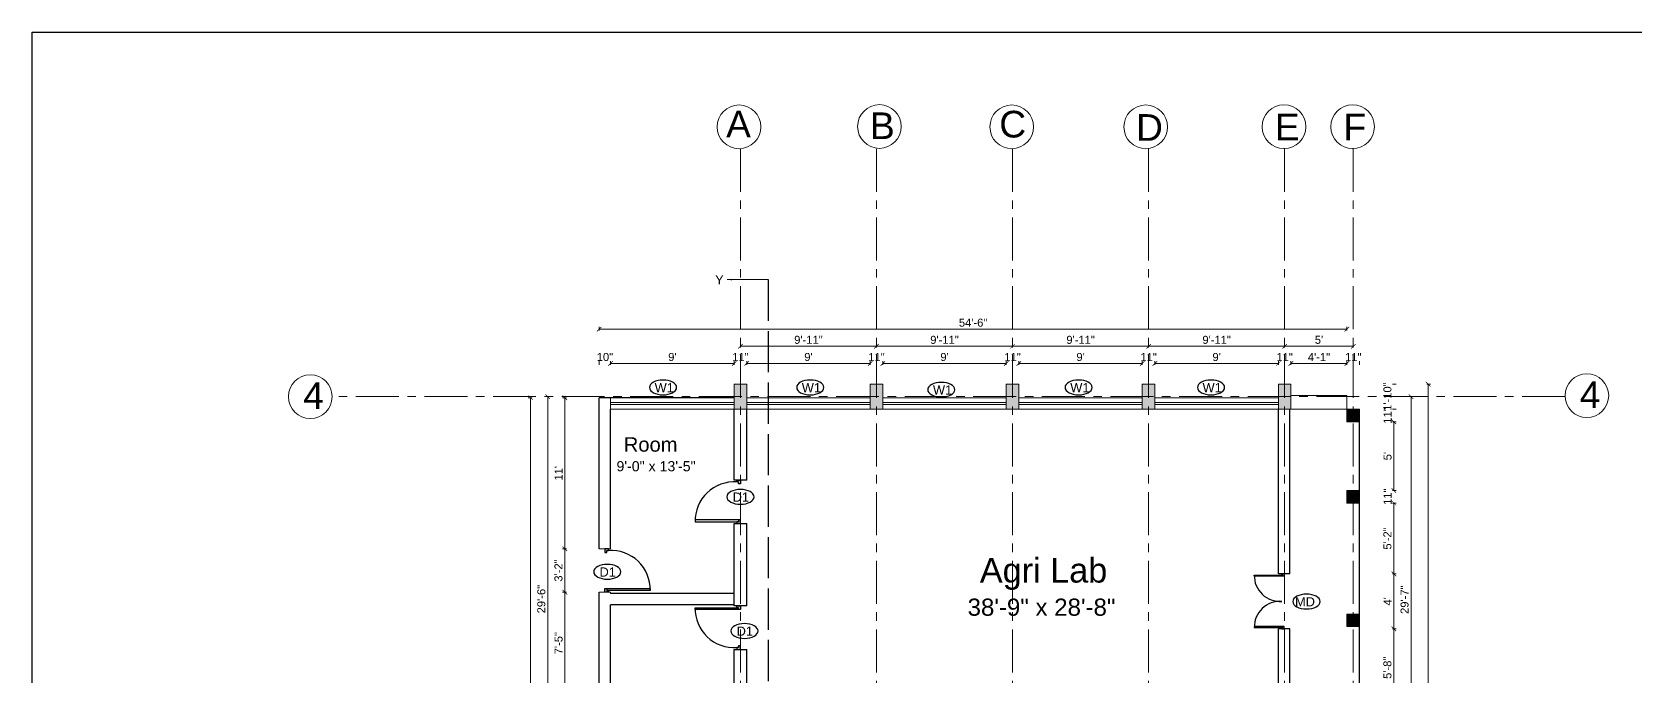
# Model space of a CAD drawing. Header units: inches. Extents: x -6800 to 96653, y -25814 to 17379.
# Drawn here: x 14817 to 16220, y -11804 to -11241 of the extents above; entities that cross this region are included whole.
import ezdxf

# ---------------------------------------------------------------- set-up
doc = ezdxf.new("R2010")
doc.units = ezdxf.units.IN
doc.header["$MEASUREMENT"] = 0
doc.header["$PDMODE"] = 34
doc.linetypes.add('ACAD_ISO02W100', pattern=[15, 12, -3])
doc.linetypes.add('CENTER', pattern=[2, 1.25, -0.25, 0.25, -0.25])
for name, color, linetype, lineweight in [('Cent line', 54, 'CENTER', 9), ('dimension', 50, 'Continuous', 20), ('dimension @ 1', 50, 'Continuous', 20), ('Door', 20, 'Continuous', 20), ('passage', 42, 'Continuous', 20), ('Sec line', 7, 'ACAD_ISO02W100', 13), ('Stairs', 60, 'Continuous', 13), ('text', 31, 'Continuous', 13), ('Wall', 90, 'Continuous', 30), ('Win ele', 211, 'Continuous', 15), ('Window', 140, 'Continuous', 13)]:
    doc.layers.add(name, color=color, linetype=linetype, lineweight=lineweight)
doc.styles.get("Standard").update_dxf_attribs({"font": 'arial.ttf'})
doc.dimstyles.get("Standard").update_dxf_attribs({"dimtxt": 7, "dimasz": 4, "dimexe": 2, "dimexo": 2, "dimgap": 2, "dimtad": 1, "dimdec": 0, "dimzin": 0, "dimdsep": 46, "dimlunit": 4, "dimtxsty": 'Standard', "dimblk": 'ARCHTICK', "dimcen": 0.25, "dimclrd": 256, "dimclre": 256, "dimclrt": 256, "dimadec": 0, "dimazin": 0, "dimtfac": 1, "dimtdec": 0, "dimtofl": 0, "dimtmove": 0, "dimatfit": 3, "dimfxl": 1, "dimfxlon": 1, "dimtolj": 1, "dimtzin": 0, "dimlwd": -1, "dimlwe": -1, "dimarcsym": 1})

# ---------------------------------------------------------------- blocks, each defined once
blk = doc.blocks.new('*D717')
at = {"layer": 'Defpoints', "color": 0, "transparency": 16777216}
for p in [(15323, -11530.4), (15313, -11560.4), (15323, -11560.4)]:
    blk.add_point(p, dxfattribs=at)
at = {"layer": 'dimension', "transparency": 16777216}
for p, q in [((15313, -11531.6), (15313, -11528.4)), ((15323, -11531.6), (15323, -11528.4))]:
    blk.add_line(p, q, dxfattribs=at)
at = {"layer": 'dimension', "transparency": 16777216, "insert": (15318, -11524.8), "char_height": 7, "attachment_point": 5}
blk.add_mtext('\\A1;10"', dxfattribs=at)
blk = doc.blocks.new('_ArchTick')
at = {"color": 0, "linetype": 'ByBlock', "const_width": 0.15}
blk.add_lwpolyline([(-0.5, -0.5), (0.5, 0.5)], dxfattribs=at)
blk = doc.blocks.new('*D716')
at = {"layer": 'Defpoints', "color": 0, "transparency": 16777216}
for p in [(15431, -11530.4), (15431, -11548.4), (15323, -11560.4)]:
    blk.add_point(p, dxfattribs=at)
at = {"layer": 'dimension', "transparency": 16777216}
for p, q in [((15323, -11531.6), (15323, -11528.4)), ((15431, -11531.6), (15431, -11528.4)), ((15323, -11530.4), (15431, -11530.4))]:
    blk.add_line(p, q, dxfattribs=at)
at = {"layer": 'dimension', "transparency": 16777216, "xscale": 4, "yscale": 4, "zscale": 4}
for p, rotation in [((15323, -11530.4), 179.9999999998958), ((15431, -11530.4), 359.9999999998958)]:
    blk.add_blockref('_ArchTick', p, dxfattribs=dict(at, rotation=rotation))
at = {"layer": 'dimension', "transparency": 16777216, "insert": (15377, -11524.8), "char_height": 7, "attachment_point": 5}
blk.add_mtext("\\A1;9'", dxfattribs=at)
blk = doc.blocks.new('*D715')
at = {"layer": 'Defpoints', "color": 0, "transparency": 16777216}
for p in [(15442, -11530.4), (15431, -11548.4), (15442, -11548.4)]:
    blk.add_point(p, dxfattribs=at)
at = {"layer": 'dimension', "transparency": 16777216}
for p, q in [((15431, -11531.6), (15431, -11528.4)), ((15442, -11531.6), (15442, -11528.4))]:
    blk.add_line(p, q, dxfattribs=at)
at = {"layer": 'dimension', "transparency": 16777216, "insert": (15436.5, -11524.8), "char_height": 7, "attachment_point": 5}
blk.add_mtext('\\A1;11"', dxfattribs=at)
blk = doc.blocks.new('*D714')
at = {"layer": 'Defpoints', "color": 0, "transparency": 16777216}
for p in [(15550, -11530.4), (15442, -11548.4), (15550, -11548.4)]:
    blk.add_point(p, dxfattribs=at)
at = {"layer": 'dimension', "transparency": 16777216}
for p, q in [((15442, -11531.6), (15442, -11528.4)), ((15550, -11531.6), (15550, -11528.4)), ((15442, -11530.4), (15550, -11530.4))]:
    blk.add_line(p, q, dxfattribs=at)
at = {"layer": 'dimension', "transparency": 16777216, "xscale": 4, "yscale": 4, "zscale": 4}
for p, rotation in [((15442, -11530.4), 179.9999999998958), ((15550, -11530.4), 359.9999999998958)]:
    blk.add_blockref('_ArchTick', p, dxfattribs=dict(at, rotation=rotation))
at = {"layer": 'dimension', "transparency": 16777216, "insert": (15496, -11524.8), "char_height": 7, "attachment_point": 5}
blk.add_mtext("\\A1;9'", dxfattribs=at)
blk = doc.blocks.new('*D713')
at = {"layer": 'Defpoints', "color": 0, "transparency": 16777216}
for p in [(15561, -11530.4), (15550, -11548.4), (15561, -11548.4)]:
    blk.add_point(p, dxfattribs=at)
at = {"layer": 'dimension', "transparency": 16777216}
for p, q in [((15550, -11531.6), (15550, -11528.4)), ((15561, -11531.6), (15561, -11528.4))]:
    blk.add_line(p, q, dxfattribs=at)
at = {"layer": 'dimension', "transparency": 16777216, "insert": (15555.5, -11524.8), "char_height": 7, "attachment_point": 5}
blk.add_mtext('\\A1;11"', dxfattribs=at)
blk = doc.blocks.new('*D712')
at = {"layer": 'Defpoints', "color": 0, "transparency": 16777216}
for p in [(15669, -11530.4), (15561, -11548.4), (15669, -11548.4)]:
    blk.add_point(p, dxfattribs=at)
at = {"layer": 'dimension', "transparency": 16777216}
for p, q in [((15561, -11531.6), (15561, -11528.4)), ((15669, -11531.6), (15669, -11528.4)), ((15561, -11530.4), (15669, -11530.4))]:
    blk.add_line(p, q, dxfattribs=at)
at = {"layer": 'dimension', "transparency": 16777216, "xscale": 4, "yscale": 4, "zscale": 4}
for p, rotation in [((15561, -11530.4), 179.9999999998958), ((15669, -11530.4), 359.9999999998958)]:
    blk.add_blockref('_ArchTick', p, dxfattribs=dict(at, rotation=rotation))
at = {"layer": 'dimension', "transparency": 16777216, "insert": (15615, -11524.8), "char_height": 7, "attachment_point": 5}
blk.add_mtext("\\A1;9'", dxfattribs=at)
blk = doc.blocks.new('*D711')
at = {"layer": 'Defpoints', "color": 0, "transparency": 16777216}
for p in [(15680, -11530.4), (15669, -11548.4), (15680, -11548.4)]:
    blk.add_point(p, dxfattribs=at)
at = {"layer": 'dimension', "transparency": 16777216}
for p, q in [((15669, -11531.6), (15669, -11528.4)), ((15680, -11531.6), (15680, -11528.4))]:
    blk.add_line(p, q, dxfattribs=at)
at = {"layer": 'dimension', "transparency": 16777216, "insert": (15674.5, -11524.8), "char_height": 7, "attachment_point": 5}
blk.add_mtext('\\A1;11"', dxfattribs=at)
blk = doc.blocks.new('*D710')
at = {"layer": 'Defpoints', "color": 0, "transparency": 16777216}
for p in [(15788, -11530.4), (15680, -11548.4), (15788, -11548.4)]:
    blk.add_point(p, dxfattribs=at)
at = {"layer": 'dimension', "transparency": 16777216}
for p, q in [((15680, -11531.6), (15680, -11528.4)), ((15788, -11531.6), (15788, -11528.4)), ((15680, -11530.4), (15788, -11530.4))]:
    blk.add_line(p, q, dxfattribs=at)
at = {"layer": 'dimension', "transparency": 16777216, "xscale": 4, "yscale": 4, "zscale": 4}
for p, rotation in [((15680, -11530.4), 179.9999999998958), ((15788, -11530.4), 359.9999999998958)]:
    blk.add_blockref('_ArchTick', p, dxfattribs=dict(at, rotation=rotation))
at = {"layer": 'dimension', "transparency": 16777216, "insert": (15734, -11524.8), "char_height": 7, "attachment_point": 5}
blk.add_mtext("\\A1;9'", dxfattribs=at)
blk = doc.blocks.new('*D709')
at = {"layer": 'Defpoints', "color": 0, "transparency": 16777216}
for p in [(15799, -11530.4), (15788, -11548.4), (15799, -11548.4)]:
    blk.add_point(p, dxfattribs=at)
at = {"layer": 'dimension', "transparency": 16777216}
for p, q in [((15788, -11531.6), (15788, -11528.4)), ((15799, -11531.6), (15799, -11528.4))]:
    blk.add_line(p, q, dxfattribs=at)
at = {"layer": 'dimension', "transparency": 16777216, "insert": (15793.5, -11524.8), "char_height": 7, "attachment_point": 5}
blk.add_mtext('\\A1;11"', dxfattribs=at)
blk = doc.blocks.new('*D708')
at = {"layer": 'Defpoints', "color": 0, "transparency": 16777216}
for p in [(15907, -11530.4), (15799, -11548.4), (15907, -11548.4)]:
    blk.add_point(p, dxfattribs=at)
at = {"layer": 'dimension', "transparency": 16777216}
for p, q in [((15799, -11531.6), (15799, -11528.4)), ((15907, -11531.6), (15907, -11528.4)), ((15799, -11530.4), (15907, -11530.4))]:
    blk.add_line(p, q, dxfattribs=at)
at = {"layer": 'dimension', "transparency": 16777216, "xscale": 4, "yscale": 4, "zscale": 4}
for p, rotation in [((15799, -11530.4), 179.9999999998958), ((15907, -11530.4), 359.9999999998958)]:
    blk.add_blockref('_ArchTick', p, dxfattribs=dict(at, rotation=rotation))
at = {"layer": 'dimension', "transparency": 16777216, "insert": (15853, -11524.8), "char_height": 7, "attachment_point": 5}
blk.add_mtext("\\A1;9'", dxfattribs=at)
blk = doc.blocks.new('*D707')
at = {"layer": 'Defpoints', "color": 0, "transparency": 16777216}
for p in [(15918, -11530.4), (15907, -11548.4), (15918, -11548.4)]:
    blk.add_point(p, dxfattribs=at)
at = {"layer": 'dimension', "transparency": 16777216}
for p, q in [((15907, -11531.6), (15907, -11528.4)), ((15918, -11531.6), (15918, -11528.4))]:
    blk.add_line(p, q, dxfattribs=at)
at = {"layer": 'dimension', "transparency": 16777216, "insert": (15912.5, -11524.8), "char_height": 7, "attachment_point": 5}
blk.add_mtext('\\A1;11"', dxfattribs=at)
blk = doc.blocks.new('*D706')
at = {"layer": 'Defpoints', "color": 0, "transparency": 16777216}
for p in [(15967, -11530.4), (15918, -11548.4), (15967, -11558.4)]:
    blk.add_point(p, dxfattribs=at)
at = {"layer": 'dimension', "transparency": 16777216}
for p, q in [((15918, -11531.6), (15918, -11528.4)), ((15967, -11531.6), (15967, -11528.4)), ((15918, -11530.4), (15967, -11530.4))]:
    blk.add_line(p, q, dxfattribs=at)
at = {"layer": 'dimension', "transparency": 16777216, "xscale": 4, "yscale": 4, "zscale": 4}
for p, rotation in [((15918, -11530.4), 179.9999999998958), ((15967, -11530.4), 359.9999999998958)]:
    blk.add_blockref('_ArchTick', p, dxfattribs=dict(at, rotation=rotation))
at = {"layer": 'dimension', "transparency": 16777216, "insert": (15942.5, -11524.8), "char_height": 7, "attachment_point": 5}
blk.add_mtext('\\A1;4\'-1"', dxfattribs=at)
blk = doc.blocks.new('*D705')
at = {"layer": 'Defpoints', "color": 0, "transparency": 16777216}
for p in [(15978, -11530.4), (15967, -11558.4), (15978, -11570.4)]:
    blk.add_point(p, dxfattribs=at)
at = {"layer": 'dimension', "transparency": 16777216}
for p, q in [((15967, -11531.6), (15967, -11528.4)), ((15978, -11531.6), (15978, -11528.4))]:
    blk.add_line(p, q, dxfattribs=at)
at = {"layer": 'dimension', "transparency": 16777216, "insert": (15972.5, -11524.8), "char_height": 7, "attachment_point": 5}
blk.add_mtext('\\A1;11"', dxfattribs=at)
blk = doc.blocks.new('*D704')
at = {"layer": 'Defpoints', "color": 0, "transparency": 16777216}
for p in [(15555.5, -11515.4), (15436.5, -11548.4), (15555.5, -11548.4)]:
    blk.add_point(p, dxfattribs=at)
at = {"layer": 'dimension', "transparency": 16777216}
for p, q in [((15436.5, -11516.6), (15436.5, -11513.4)), ((15436.5, -11515.4), (15555.5, -11515.4)), ((15555.5, -11516.6), (15555.5, -11513.4))]:
    blk.add_line(p, q, dxfattribs=at)
at = {"layer": 'dimension', "transparency": 16777216, "xscale": 4, "yscale": 4, "zscale": 4, "rotation": 180}
blk.add_blockref('_ArchTick', (15436.5, -11515.4), dxfattribs=at)
at = {"layer": 'dimension', "transparency": 16777216, "xscale": 4, "yscale": 4, "zscale": 4}
blk.add_blockref('_ArchTick', (15555.5, -11515.4), dxfattribs=at)
at = {"layer": 'dimension', "transparency": 16777216, "insert": (15496, -11509.8), "char_height": 7, "attachment_point": 5}
blk.add_mtext('\\A1;9\'-11"', dxfattribs=at)
blk = doc.blocks.new('*D703')
at = {"layer": 'Defpoints', "color": 0, "transparency": 16777216}
for p in [(15674.5, -11515.4), (15555.5, -11548.4), (15674.5, -11548.4)]:
    blk.add_point(p, dxfattribs=at)
at = {"layer": 'dimension', "transparency": 16777216}
for p, q in [((15555.5, -11516.6), (15555.5, -11513.4)), ((15555.5, -11515.4), (15674.5, -11515.4)), ((15674.5, -11516.6), (15674.5, -11513.4))]:
    blk.add_line(p, q, dxfattribs=at)
at = {"layer": 'dimension', "transparency": 16777216, "xscale": 4, "yscale": 4, "zscale": 4, "rotation": 180}
blk.add_blockref('_ArchTick', (15555.5, -11515.4), dxfattribs=at)
at = {"layer": 'dimension', "transparency": 16777216, "xscale": 4, "yscale": 4, "zscale": 4}
blk.add_blockref('_ArchTick', (15674.5, -11515.4), dxfattribs=at)
at = {"layer": 'dimension', "transparency": 16777216, "insert": (15615, -11509.8), "char_height": 7, "attachment_point": 5}
blk.add_mtext('\\A1;9\'-11"', dxfattribs=at)
blk = doc.blocks.new('*D702')
at = {"layer": 'Defpoints', "color": 0, "transparency": 16777216}
for p in [(15793.5, -11515.4), (15674.5, -11548.4), (15793.5, -11548.4)]:
    blk.add_point(p, dxfattribs=at)
at = {"layer": 'dimension', "transparency": 16777216}
for p, q in [((15674.5, -11516.6), (15674.5, -11513.4)), ((15674.5, -11515.4), (15793.5, -11515.4)), ((15793.5, -11516.6), (15793.5, -11513.4))]:
    blk.add_line(p, q, dxfattribs=at)
at = {"layer": 'dimension', "transparency": 16777216, "xscale": 4, "yscale": 4, "zscale": 4, "rotation": 180}
blk.add_blockref('_ArchTick', (15674.5, -11515.4), dxfattribs=at)
at = {"layer": 'dimension', "transparency": 16777216, "xscale": 4, "yscale": 4, "zscale": 4}
blk.add_blockref('_ArchTick', (15793.5, -11515.4), dxfattribs=at)
at = {"layer": 'dimension', "transparency": 16777216, "insert": (15734, -11509.8), "char_height": 7, "attachment_point": 5}
blk.add_mtext('\\A1;9\'-11"', dxfattribs=at)
blk = doc.blocks.new('*D701')
at = {"layer": 'Defpoints', "color": 0, "transparency": 16777216}
for p in [(15912.5, -11515.4), (15793.5, -11548.4), (15912.5, -11548.4)]:
    blk.add_point(p, dxfattribs=at)
at = {"layer": 'dimension', "transparency": 16777216}
for p, q in [((15793.5, -11516.6), (15793.5, -11513.4)), ((15793.5, -11515.4), (15912.5, -11515.4)), ((15912.5, -11516.6), (15912.5, -11513.4))]:
    blk.add_line(p, q, dxfattribs=at)
at = {"layer": 'dimension', "transparency": 16777216, "xscale": 4, "yscale": 4, "zscale": 4, "rotation": 180}
blk.add_blockref('_ArchTick', (15793.5, -11515.4), dxfattribs=at)
at = {"layer": 'dimension', "transparency": 16777216, "xscale": 4, "yscale": 4, "zscale": 4}
blk.add_blockref('_ArchTick', (15912.5, -11515.4), dxfattribs=at)
at = {"layer": 'dimension', "transparency": 16777216, "insert": (15853, -11509.8), "char_height": 7, "attachment_point": 5}
blk.add_mtext('\\A1;9\'-11"', dxfattribs=at)
blk = doc.blocks.new('*D700')
at = {"layer": 'Defpoints', "color": 0, "transparency": 16777216}
for p in [(15972.5, -11515.4), (15912.5, -11548.4), (15972.5, -11570.4)]:
    blk.add_point(p, dxfattribs=at)
at = {"layer": 'dimension', "transparency": 16777216}
for p, q in [((15912.5, -11516.6), (15912.5, -11513.4)), ((15912.5, -11515.4), (15972.5, -11515.4)), ((15972.5, -11516.6), (15972.5, -11513.4))]:
    blk.add_line(p, q, dxfattribs=at)
at = {"layer": 'dimension', "transparency": 16777216, "xscale": 4, "yscale": 4, "zscale": 4, "rotation": 180}
blk.add_blockref('_ArchTick', (15912.5, -11515.4), dxfattribs=at)
at = {"layer": 'dimension', "transparency": 16777216, "xscale": 4, "yscale": 4, "zscale": 4}
blk.add_blockref('_ArchTick', (15972.5, -11515.4), dxfattribs=at)
at = {"layer": 'dimension', "transparency": 16777216, "insert": (15942.5, -11509.8), "char_height": 7, "attachment_point": 5}
blk.add_mtext("\\A1;5'", dxfattribs=at)
blk = doc.blocks.new('*D699')
at = {"layer": 'Defpoints', "color": 0, "transparency": 16777216}
for p in [(15967, -11500.4), (15967, -11558.4), (15313, -11560.4)]:
    blk.add_point(p, dxfattribs=at)
at = {"layer": 'dimension', "transparency": 16777216}
for p, q in [((15313, -11501.6), (15313, -11498.4)), ((15313, -11500.4), (15967, -11500.4)), ((15967, -11501.6), (15967, -11498.4))]:
    blk.add_line(p, q, dxfattribs=at)
at = {"layer": 'dimension', "transparency": 16777216, "xscale": 4, "yscale": 4, "zscale": 4, "rotation": 180}
blk.add_blockref('_ArchTick', (15313, -11500.4), dxfattribs=at)
at = {"layer": 'dimension', "transparency": 16777216, "xscale": 4, "yscale": 4, "zscale": 4}
blk.add_blockref('_ArchTick', (15967, -11500.4), dxfattribs=at)
at = {"layer": 'dimension', "transparency": 16777216, "insert": (15640, -11494.8), "char_height": 7, "attachment_point": 5}
blk.add_mtext('\\A1;54\'-6"', dxfattribs=at)
blk = doc.blocks.new('*D698')
at = {"layer": 'Defpoints', "color": 0, "transparency": 16777216}
for p in [(15918, -11548.4), (15918, -11570.4), (16008, -11570.4)]:
    blk.add_point(p, dxfattribs=at)
at = {"layer": 'dimension', "transparency": 16777216}
for p, q in [((16006.8, -11548.4), (16010, -11548.4)), ((16006.8, -11570.4), (16010, -11570.4))]:
    blk.add_line(p, q, dxfattribs=at)
at = {"layer": 'dimension', "transparency": 16777216, "insert": (16002.4, -11559.4), "char_height": 7, "attachment_point": 5, "rotation": 90}
blk.add_mtext('\\A1;1\'-10"', dxfattribs=at)
blk = doc.blocks.new('*D697')
at = {"layer": 'Defpoints', "color": 0, "transparency": 16777216}
for p in [(15918, -11570.4), (15978, -11581.4), (16008, -11581.4)]:
    blk.add_point(p, dxfattribs=at)
at = {"layer": 'dimension', "transparency": 16777216}
for p, q in [((16006.8, -11570.4), (16010, -11570.4)), ((16006.8, -11581.4), (16010, -11581.4))]:
    blk.add_line(p, q, dxfattribs=at)
at = {"layer": 'dimension', "transparency": 16777216, "insert": (16002.5, -11575.9), "char_height": 7, "attachment_point": 5, "rotation": 90}
blk.add_mtext('\\A1;11"', dxfattribs=at)
blk = doc.blocks.new('*D696')
at = {"layer": 'Defpoints', "color": 0, "transparency": 16777216}
for p in [(15978, -11581.4), (15978, -11641.4), (16008, -11641.4)]:
    blk.add_point(p, dxfattribs=at)
at = {"layer": 'dimension', "transparency": 16777216}
for p, q in [((16006.8, -11581.4), (16010, -11581.4)), ((16008, -11581.4), (16008, -11641.4)), ((16006.8, -11641.4), (16010, -11641.4))]:
    blk.add_line(p, q, dxfattribs=at)
at = {"layer": 'dimension', "transparency": 16777216, "xscale": 4, "yscale": 4, "zscale": 4}
for p, rotation in [((16008, -11581.4), 90), ((16008, -11641.4), 270)]:
    blk.add_blockref('_ArchTick', p, dxfattribs=dict(at, rotation=rotation))
at = {"layer": 'dimension', "transparency": 16777216, "insert": (16002.5, -11611.4), "char_height": 7, "attachment_point": 5, "rotation": 90}
blk.add_mtext("\\A1;5'", dxfattribs=at)
blk = doc.blocks.new('*D695')
at = {"layer": 'Defpoints', "color": 0, "transparency": 16777216}
for p in [(15978, -11641.4), (15978, -11652.4), (16008, -11652.4)]:
    blk.add_point(p, dxfattribs=at)
at = {"layer": 'dimension', "transparency": 16777216}
for p, q in [((16006.8, -11641.4), (16010, -11641.4)), ((16006.8, -11652.4), (16010, -11652.4))]:
    blk.add_line(p, q, dxfattribs=at)
at = {"layer": 'dimension', "transparency": 16777216, "insert": (16002.5, -11646.9), "char_height": 7, "attachment_point": 5, "rotation": 90}
blk.add_mtext('\\A1;11"', dxfattribs=at)
blk = doc.blocks.new('*D694')
at = {"layer": 'Defpoints', "color": 0, "transparency": 16777216}
for p in [(15978, -11652.4), (15917, -11714.4), (16008, -11714.4)]:
    blk.add_point(p, dxfattribs=at)
at = {"layer": 'dimension', "transparency": 16777216}
for p, q in [((16006.8, -11652.4), (16010, -11652.4)), ((16008, -11652.4), (16008, -11714.4)), ((16006.8, -11714.4), (16010, -11714.4))]:
    blk.add_line(p, q, dxfattribs=at)
at = {"layer": 'dimension', "transparency": 16777216, "xscale": 4, "yscale": 4, "zscale": 4}
for p, rotation in [((16008, -11652.4), 90), ((16008, -11714.4), 270)]:
    blk.add_blockref('_ArchTick', p, dxfattribs=dict(at, rotation=rotation))
at = {"layer": 'dimension', "transparency": 16777216, "insert": (16002.4, -11683.4), "char_height": 7, "attachment_point": 5, "rotation": 90}
blk.add_mtext('\\A1;5\'-2"', dxfattribs=at)
blk = doc.blocks.new('*D693')
at = {"layer": 'Defpoints', "color": 0, "transparency": 16777216}
for p in [(15917, -11714.4), (15917, -11762.4), (16008, -11762.4)]:
    blk.add_point(p, dxfattribs=at)
at = {"layer": 'dimension', "transparency": 16777216}
for p, q in [((16006.8, -11714.4), (16010, -11714.4)), ((16008, -11714.4), (16008, -11762.4)), ((16006.8, -11762.4), (16010, -11762.4))]:
    blk.add_line(p, q, dxfattribs=at)
at = {"layer": 'dimension', "transparency": 16777216, "xscale": 4, "yscale": 4, "zscale": 4}
for p, rotation in [((16008, -11714.4), 90), ((16008, -11762.4), 270)]:
    blk.add_blockref('_ArchTick', p, dxfattribs=dict(at, rotation=rotation))
at = {"layer": 'dimension', "transparency": 16777216, "insert": (16002.5, -11738.4), "char_height": 7, "attachment_point": 5, "rotation": 90}
blk.add_mtext("\\A1;4'", dxfattribs=at)
blk = doc.blocks.new('*D692')
at = {"layer": 'Defpoints', "color": 0, "transparency": 16777216}
for p in [(15917, -11762.4), (15917, -11830.4), (16008, -11830.4)]:
    blk.add_point(p, dxfattribs=at)
at = {"layer": 'dimension', "transparency": 16777216}
for p, q in [((16006.8, -11762.4), (16010, -11762.4)), ((16008, -11762.4), (16008, -11830.4)), ((16006.8, -11830.4), (16010, -11830.4))]:
    blk.add_line(p, q, dxfattribs=at)
at = {"layer": 'dimension', "transparency": 16777216, "xscale": 4, "yscale": 4, "zscale": 4}
for p, rotation in [((16008, -11762.4), 90), ((16008, -11830.4), 270)]:
    blk.add_blockref('_ArchTick', p, dxfattribs=dict(at, rotation=rotation))
at = {"layer": 'dimension', "transparency": 16777216, "insert": (16002.4, -11796.4), "char_height": 7, "attachment_point": 5, "rotation": 90}
blk.add_mtext('\\A1;5\'-8"', dxfattribs=at)
blk = doc.blocks.new('*D677')
at = {"layer": 'Defpoints', "color": 0, "transparency": 16777216}
for p in [(15918, -11559.4), (15917.5, -11914.4), (16023, -11914.4)]:
    blk.add_point(p, dxfattribs=at)
at = {"layer": 'dimension', "transparency": 16777216}
for p, q in [((16021.8, -11559.4), (16025, -11559.4)), ((16023, -11559.4), (16023, -11914.4)), ((16021.8, -11914.4), (16025, -11914.4))]:
    blk.add_line(p, q, dxfattribs=at)
at = {"layer": 'dimension', "transparency": 16777216, "xscale": 4, "yscale": 4, "zscale": 4}
for p, rotation in [((16023, -11559.4), 90), ((16023, -11914.4), 270)]:
    blk.add_blockref('_ArchTick', p, dxfattribs=dict(at, rotation=rotation))
at = {"layer": 'dimension', "transparency": 16777216, "insert": (16017.4, -11736.9), "char_height": 7, "attachment_point": 5, "rotation": 90}
blk.add_mtext('\\A1;29\'-7"', dxfattribs=at)
blk = doc.blocks.new('*D674')
at = {"layer": 'Defpoints', "color": 0, "transparency": 16777216}
for p in [(15918, -11548.4), (15918, -12635.9), (16038, -12635.9)]:
    blk.add_point(p, dxfattribs=at)
at = {"layer": 'dimension', "transparency": 16777216}
for p, q in [((16036.8, -11548.4), (16040, -11548.4)), ((16038, -11548.4), (16038, -12635.9)), ((16036.8, -12635.9), (16040, -12635.9))]:
    blk.add_line(p, q, dxfattribs=at)
at = {"layer": 'dimension', "transparency": 16777216, "xscale": 4, "yscale": 4, "zscale": 4}
for p, rotation in [((16038, -11548.4), 90), ((16038, -12635.9), 270)]:
    blk.add_blockref('_ArchTick', p, dxfattribs=dict(at, rotation=rotation))
at = {"layer": 'dimension', "transparency": 16777216, "insert": (16032.4, -12092.1), "char_height": 7, "attachment_point": 5, "rotation": 90}
blk.add_mtext('\\A1;90\'-8"', dxfattribs=at)
blk = doc.blocks.new('*D673')
at = {"layer": 'Defpoints', "color": 0, "transparency": 16777216}
for p in [(15313, -11560.4), (15283, -11692.4), (15313, -11692.4)]:
    blk.add_point(p, dxfattribs=at)
at = {"layer": 'dimension', "transparency": 16777216}
for p, q in [((15284.3, -11560.4), (15281, -11560.4)), ((15283, -11560.4), (15283, -11692.4)), ((15284.3, -11692.4), (15281, -11692.4))]:
    blk.add_line(p, q, dxfattribs=at)
at = {"layer": 'dimension', "transparency": 16777216, "xscale": 4, "yscale": 4, "zscale": 4}
for p, rotation in [((15283, -11560.4), 90), ((15283, -11692.4), 270)]:
    blk.add_blockref('_ArchTick', p, dxfattribs=dict(at, rotation=rotation))
at = {"layer": 'dimension', "transparency": 16777216, "insert": (15277.5, -11626.4), "char_height": 7, "attachment_point": 5, "rotation": 90}
blk.add_mtext("\\A1;11'", dxfattribs=at)
blk = doc.blocks.new('*D672')
at = {"layer": 'Defpoints', "color": 0, "transparency": 16777216}
for p in [(15313, -11692.4), (15283, -11730.4), (15313, -11730.4)]:
    blk.add_point(p, dxfattribs=at)
at = {"layer": 'dimension', "transparency": 16777216}
for p, q in [((15284.3, -11692.4), (15281, -11692.4)), ((15283, -11692.4), (15283, -11730.4)), ((15284.3, -11730.4), (15281, -11730.4))]:
    blk.add_line(p, q, dxfattribs=at)
at = {"layer": 'dimension', "transparency": 16777216, "xscale": 4, "yscale": 4, "zscale": 4}
for p, rotation in [((15283, -11692.4), 90), ((15283, -11730.4), 270)]:
    blk.add_blockref('_ArchTick', p, dxfattribs=dict(at, rotation=rotation))
at = {"layer": 'dimension', "transparency": 16777216, "insert": (15277.4, -11711.4), "char_height": 7, "attachment_point": 5, "rotation": 90}
blk.add_mtext('\\A1;3\'-2"', dxfattribs=at)
blk = doc.blocks.new('*D671')
at = {"layer": 'Defpoints', "color": 0, "transparency": 16777216}
for p in [(15313, -11730.4), (15283, -11819.4), (15313, -11819.4)]:
    blk.add_point(p, dxfattribs=at)
at = {"layer": 'dimension', "transparency": 16777216}
for p, q in [((15284.3, -11730.4), (15281, -11730.4)), ((15283, -11730.4), (15283, -11819.4)), ((15284.3, -11819.4), (15281, -11819.4))]:
    blk.add_line(p, q, dxfattribs=at)
at = {"layer": 'dimension', "transparency": 16777216, "xscale": 4, "yscale": 4, "zscale": 4}
for p, rotation in [((15283, -11730.4), 90), ((15283, -11819.4), 270)]:
    blk.add_blockref('_ArchTick', p, dxfattribs=dict(at, rotation=rotation))
at = {"layer": 'dimension', "transparency": 16777216, "insert": (15277.5, -11774.9), "char_height": 7, "attachment_point": 5, "rotation": 90}
blk.add_mtext('\\A1;7\'-5"', dxfattribs=at)
blk = doc.blocks.new('*D660')
at = {"layer": 'Defpoints', "color": 0, "transparency": 16777216}
for p in [(15436.5, -11559.4), (15268, -11913.4), (15436.5, -11913.4)]:
    blk.add_point(p, dxfattribs=at)
at = {"layer": 'dimension', "transparency": 16777216}
for p, q in [((15269.3, -11559.4), (15266, -11559.4)), ((15268, -11559.4), (15268, -11913.4)), ((15269.3, -11913.4), (15266, -11913.4))]:
    blk.add_line(p, q, dxfattribs=at)
at = {"layer": 'dimension', "transparency": 16777216, "xscale": 4, "yscale": 4, "zscale": 4}
for p, rotation in [((15268, -11559.4), 90), ((15268, -11913.4), 270)]:
    blk.add_blockref('_ArchTick', p, dxfattribs=dict(at, rotation=rotation))
at = {"layer": 'dimension', "transparency": 16777216, "insert": (15262.4, -11736.4), "char_height": 7, "attachment_point": 5, "rotation": 90}
blk.add_mtext('\\A1;29\'-6"', dxfattribs=at)
blk = doc.blocks.new('*D657')
at = {"layer": 'Defpoints', "color": 0, "transparency": 16777216}
for p in [(15313, -11560.4), (15253, -12623.4), (15313, -12623.4)]:
    blk.add_point(p, dxfattribs=at)
at = {"layer": 'dimension', "transparency": 16777216}
for p, q in [((15254.3, -11560.4), (15251, -11560.4)), ((15253, -11560.4), (15253, -12623.4)), ((15254.3, -12623.4), (15251, -12623.4))]:
    blk.add_line(p, q, dxfattribs=at)
at = {"layer": 'dimension', "transparency": 16777216, "xscale": 4, "yscale": 4, "zscale": 4}
for p, rotation in [((15253, -11560.4), 90), ((15253, -12623.4), 270)]:
    blk.add_blockref('_ArchTick', p, dxfattribs=dict(at, rotation=rotation))
at = {"layer": 'dimension', "transparency": 16777216, "insert": (15247.4, -12091.9), "char_height": 7, "attachment_point": 5, "rotation": 90}
blk.add_mtext('\\A1;88\'-7"', dxfattribs=at)

msp = doc.modelspace()

# ---------------------------------------------------------------- hatches: boundary and pattern name
at = {"lineweight": 25, "transparency": 33554508}
h = msp.add_hatch(color=4, dxfattribs=at)
h.dxf.hatch_style = 1
h.paths.add_polyline_path([(15434.9, -11633.9), (15434.9, -11635.5), (15436.5, -11635.5), (15436.5, -11632.4), (15433.3, -11632.4), (15433.3, -11633.9)])
h.paths.add_polyline_path([(15434.9, -11668.8), (15433.3, -11668.8), (15433.3, -11670.4), (15436.5, -11670.4), (15436.5, -11667.2), (15434.9, -11667.2)])
h = msp.add_hatch(color=4, dxfattribs=at)
h.dxf.hatch_style = 1
h.paths.add_polyline_path([(15319.6, -11693.9), (15319.6, -11695.5), (15318, -11695.5), (15318, -11692.4), (15321.2, -11692.4), (15321.2, -11693.9)])
h.paths.add_polyline_path([(15319.6, -11728.8), (15321.2, -11728.8), (15321.2, -11730.4), (15318, -11730.4), (15318, -11727.2), (15319.6, -11727.2)])
h = msp.add_hatch(color=4, dxfattribs=at)
h.dxf.hatch_style = 1
h.paths.add_polyline_path([(15434.9, -11778.8), (15434.9, -11777.2), (15436.5, -11777.2), (15436.5, -11780.4), (15433.3, -11780.4), (15433.3, -11778.8)])
h.paths.add_polyline_path([(15434.9, -11743.9), (15433.3, -11743.9), (15433.3, -11742.4), (15436.5, -11742.4), (15436.5, -11745.5), (15434.9, -11745.5)])
at = {"layer": 'Win ele', "transparency": 33554526}
h = msp.add_hatch(color=256, dxfattribs=at)
h.dxf.hatch_style = 1
h.paths.add_polyline_path([(15431, -11570.4), (15442, -11570.4), (15442, -11548.4), (15431, -11548.4)])
h = msp.add_hatch(color=256, dxfattribs=at)
h.dxf.hatch_style = 1
h.paths.add_polyline_path([(15550, -11570.4), (15561, -11570.4), (15561, -11548.4), (15550, -11548.4)])
h = msp.add_hatch(color=256, dxfattribs=at)
h.dxf.hatch_style = 1
h.paths.add_polyline_path([(15669, -11570.4), (15680, -11570.4), (15680, -11548.4), (15669, -11548.4)])
h = msp.add_hatch(color=256, dxfattribs=at)
h.dxf.hatch_style = 1
h.paths.add_polyline_path([(15788, -11570.4), (15799, -11570.4), (15799, -11548.4), (15788, -11548.4)])
h = msp.add_hatch(color=256, dxfattribs=at)
h.dxf.hatch_style = 1
h.paths.add_polyline_path([(15907, -11570.4), (15918, -11570.4), (15918, -11548.4), (15907, -11548.4)])
h = msp.add_hatch(color=256, dxfattribs=at)
h.dxf.hatch_style = 1
h.paths.add_polyline_path([(15967, -11570.4), (15967, -11581.4), (15978, -11581.4), (15978, -11570.4)])
h = msp.add_hatch(color=256, dxfattribs=at)
h.dxf.hatch_style = 1
h.paths.add_polyline_path([(15967, -11641.4), (15967, -11652.4), (15978, -11652.4), (15978, -11641.4)])
h = msp.add_hatch(color=256, dxfattribs=at)
h.dxf.hatch_style = 1
h.paths.add_polyline_path([(15967, -11749.4), (15967, -11760.4), (15978, -11760.4), (15978, -11749.4)])

# ---------------------------------------------------------------- linework, layer by layer
for p, q in [((14817, -11240.8), (17193, -11240.8)), ((14817, -12925.6), (14817, -11240.8))]:
    msp.add_line(p, q)
at = {"lineweight": 25}
for p, q in [((15433.3, -11632.4), (15436.5, -11632.4)), ((15433.3, -11633.9), (15433.3, -11632.4)), ((15434.9, -11633.9), (15433.3, -11633.9)), ((15434.9, -11635.5), (15434.9, -11633.9)), ((15436.5, -11635.5), (15434.9, -11635.5)), ((15436.5, -11632.4), (15436.5, -11635.5)), ((15396.9, -11667.2), (15396.9, -11668.8)), ((15434.9, -11668.8), (15433.3, -11668.8)), ((15433.3, -11668.8), (15433.3, -11670.4)), ((15433.3, -11670.4), (15436.5, -11670.4)), ((15436.5, -11667.2), (15434.9, -11667.2)), ((15434.9, -11667.2), (15434.9, -11668.8)), ((15436.5, -11670.4), (15436.5, -11667.2)), ((15321.2, -11692.4), (15318, -11692.4)), ((15318, -11692.4), (15318, -11695.5)), ((15318, -11695.5), (15319.6, -11695.5)), ((15319.6, -11695.5), (15319.6, -11693.9)), ((15319.6, -11693.9), (15321.2, -11693.9)), ((15321.2, -11693.9), (15321.2, -11692.4)), ((15885.9, -11716.4), (15885.9, -11715.4)), ((15909.9, -11714.4), (15912, -11714.4)), ((15909.9, -11715.4), (15909.9, -11714.4)), ((15911, -11715.4), (15909.9, -11715.4)), ((15911, -11716.4), (15911, -11715.4)), ((15912, -11716.4), (15911, -11716.4)), ((15912, -11714.4), (15912, -11716.4)), ((15318, -11730.4), (15318, -11727.2)), ((15318, -11727.2), (15319.6, -11727.2)), ((15321.2, -11730.4), (15318, -11730.4)), ((15319.6, -11727.2), (15319.6, -11728.8)), ((15319.6, -11728.8), (15321.2, -11728.8)), ((15321.2, -11728.8), (15321.2, -11730.4)), ((15357.6, -11727.2), (15357.6, -11728.8)), ((15396.9, -11745.5), (15396.9, -11743.9)), ((15433.3, -11742.4), (15436.5, -11742.4)), ((15433.3, -11743.9), (15433.3, -11742.4)), ((15434.9, -11743.9), (15433.3, -11743.9)), ((15434.9, -11745.5), (15434.9, -11743.9)), ((15436.5, -11745.5), (15434.9, -11745.5)), ((15436.5, -11742.4), (15436.5, -11745.5)), ((15885.9, -11760.3), (15885.9, -11761.3)), ((15911, -11761.3), (15909.9, -11761.3)), ((15909.9, -11761.3), (15909.9, -11762.4)), ((15909.9, -11762.4), (15912, -11762.4)), ((15912, -11760.3), (15911, -11760.3)), ((15911, -11760.3), (15911, -11761.3)), ((15912, -11762.4), (15912, -11760.3)), ((15434.9, -11778.8), (15433.3, -11778.8)), ((15433.3, -11778.8), (15433.3, -11780.4)), ((15433.3, -11780.4), (15436.5, -11780.4)), ((15436.5, -11777.2), (15434.9, -11777.2)), ((15434.9, -11777.2), (15434.9, -11778.8)), ((15436.5, -11780.4), (15436.5, -11777.2))]:
    msp.add_line(p, q, dxfattribs=at)
at = {"lineweight": 25, "extrusion": (0, 0, -1)}
for centre in [(15368.8, -11551.4), (15497.6, -11551.4), (15612.2, -11553.4), (15732.3, -11551.4), (15848.1, -11551.4), (15436.5, -11647), (15320.1, -11712.5), (15931.6, -11738.5), (15440, -11764.2)]:
    msp.add_ellipse(centre, major_axis=(-11.9, 0), ratio=0.54409, dxfattribs=at)
at = {"layer": 'Cent line', "ltscale": 30, "transparency": 33554643}
for p, q in [((15436.5, -11342.9), (15436.5, -12798.6)), ((15555.5, -11342.9), (15555.5, -12798.6)), ((15674.5, -11342.9), (15674.5, -12798.6)), ((15793.5, -11342.9), (15793.5, -12798.6)), ((15912.5, -11342.9), (15912.5, -12798.6)), ((15972.5, -11342.9), (15972.5, -12798.6)), ((16157.7, -11559.4), (15079.5, -11559.4))]:
    msp.add_line(p, q, dxfattribs=at)
at = {"layer": 'Door', "lineweight": 25}
for p, q in [((15434.9, -11667.2), (15396.9, -11667.2)), ((15396.9, -11668.8), (15434.9, -11668.8)), ((15885.9, -11715.4), (15911, -11715.4)), ((15911, -11716.4), (15885.9, -11716.4)), ((15319.6, -11727.2), (15357.6, -11727.2)), ((15357.6, -11728.8), (15319.6, -11728.8)), ((15396.9, -11743.9), (15434.9, -11743.9)), ((15434.9, -11745.5), (15396.9, -11745.5)), ((15911, -11760.3), (15885.9, -11760.3)), ((15885.9, -11761.3), (15911, -11761.3))]:
    msp.add_line(p, q, dxfattribs=at)
for centre, radius, start, end in [((15431, -11668), 34.1, 86.1244, 181.3295), ((15323.5, -11728), 34.1, 358.6705, 93.8756), ((15908.4, -11715.9), 22.5, 178.6705, 273.8756), ((15908.4, -11760.8), 22.5, 86.1244, 181.3295), ((15431, -11744.7), 34.1, 178.6705, 273.8756)]:
    msp.add_arc(centre, radius, start, end, dxfattribs=at)
at = {"layer": 'passage', "lineweight": 25}
for p, q in [((15978, -11641.4), (15978, -11581.4)), ((15978, -11749.4), (15978, -11652.4)), ((15978, -11857.4), (15978, -11760.4))]:
    msp.add_line(p, q, dxfattribs=at)
at = {"layer": 'Sec line', "lineweight": 25, "ltscale": 3}
msp.add_line((15460.8, -11457.1), (15460.8, -12760.2), dxfattribs=at)
at = {"layer": 'Stairs'}
for p, q in [((15967, -11558.4), (15918, -11558.4)), ((15967, -11558.4), (15967, -11570.4)), ((15967, -11570.4), (15918, -11570.4))]:
    msp.add_line(p, q, dxfattribs=at)
at = {"layer": 'text'}
for centre in [(15435.3, -11323.6), (15558.1, -11323.3), (15673.8, -11323.6), (15791, -11323.6), (15911.9, -11323.5), (15971.9, -11323.5), (15060.3, -11559.4), (16176.8, -11558.5)]:
    msp.add_circle(centre, 19.1, dxfattribs=at)
at = {"layer": 'Wall'}
for p, q in [((15313, -11692.4), (15313, -11560.4)), ((15431, -11560.4), (15313, -11560.4)), ((15323, -11692.4), (15323, -11570.4)), ((15431, -11632.4), (15431, -11570.4)), ((15442, -11632.4), (15442, -11570.4)), ((15907, -11714.4), (15907, -11570.4)), ((15917, -11714.4), (15917, -11570.4)), ((15442, -11632.4), (15431, -11632.4)), ((15431, -11742.4), (15431, -11670.4)), ((15431, -11670.4), (15442, -11670.4)), ((15442, -11742.4), (15442, -11670.4)), ((15917, -11714.4), (15907, -11714.4)), ((15313, -12623.4), (15313, -11730.4)), ((15431, -11731.4), (15323, -11731.4)), ((15323, -11914.4), (15323, -11741.4)), ((15431, -11741.4), (15323, -11741.4)), ((15442, -11742.4), (15431, -11742.4)), ((15907, -11830.4), (15907, -11762.4)), ((15917, -11762.4), (15907, -11762.4)), ((15917, -11830.4), (15917, -11762.4)), ((15431, -11914.4), (15431, -11780.4)), ((15431, -11780.4), (15442, -11780.4)), ((15442, -11914.4), (15442, -11780.4))]:
    msp.add_line(p, q, dxfattribs=at)
at = {"layer": 'Win ele', "transparency": 33554526}
for p, q in [((15431, -11570.4), (15323, -11570.4)), ((15550, -11560.4), (15442, -11560.4)), ((15550, -11570.4), (15442, -11570.4)), ((15669, -11560.4), (15561, -11560.4)), ((15669, -11570.4), (15561, -11570.4)), ((15788, -11560.4), (15680, -11560.4)), ((15788, -11570.4), (15680, -11570.4)), ((15907, -11560.4), (15799, -11560.4)), ((15907, -11570.4), (15799, -11570.4)), ((15313, -11692.4), (15323, -11692.4)), ((15323, -11730.4), (15313, -11730.4)), ((15313, -11732.4), (15313, -11730.4)), ((15323, -11731.4), (15323, -11730.4)), ((15323, -11730.4), (15323, -11731.4))]:
    msp.add_line(p, q, dxfattribs=at)
for points in [[(15431, -11548.4), (15442, -11548.4), (15442, -11570.4), (15431, -11570.4)], [(15550, -11548.4), (15561, -11548.4), (15561, -11570.4), (15550, -11570.4)], [(15669, -11548.4), (15680, -11548.4), (15680, -11570.4), (15669, -11570.4)], [(15788, -11548.4), (15799, -11548.4), (15799, -11570.4), (15788, -11570.4)], [(15907, -11548.4), (15918, -11548.4), (15918, -11570.4), (15907, -11570.4)], [(15978, -11581.4), (15967, -11581.4), (15967, -11570.4), (15978, -11570.4)], [(15978, -11652.4), (15967, -11652.4), (15967, -11641.4), (15978, -11641.4)], [(15978, -11760.4), (15967, -11760.4), (15967, -11749.4), (15978, -11749.4)]]:
    msp.add_lwpolyline(points, close=True, dxfattribs=at)
at = {"layer": 'Window'}
for p, q in [((15431, -11560.4), (15323, -11560.4)), ((15323, -11560.4), (15323, -11570.4)), ((15323, -11564.4), (15431, -11564.4)), ((15323, -11566.4), (15431, -11566.4)), ((15323, -11570.4), (15431, -11570.4)), ((15431, -11570.4), (15431, -11560.4)), ((15550, -11560.4), (15442, -11560.4)), ((15442, -11560.4), (15442, -11570.4)), ((15442, -11564.4), (15550, -11564.4)), ((15442, -11566.4), (15550, -11566.4)), ((15442, -11570.4), (15550, -11570.4)), ((15550, -11570.4), (15550, -11560.4)), ((15669, -11560.4), (15561, -11560.4)), ((15561, -11560.4), (15561, -11570.4)), ((15561, -11564.4), (15669, -11564.4)), ((15561, -11566.4), (15669, -11566.4)), ((15561, -11570.4), (15669, -11570.4)), ((15669, -11570.4), (15669, -11560.4)), ((15788, -11560.4), (15680, -11560.4)), ((15680, -11560.4), (15680, -11570.4)), ((15680, -11564.4), (15788, -11564.4)), ((15680, -11566.4), (15788, -11566.4)), ((15680, -11570.4), (15788, -11570.4)), ((15788, -11570.4), (15788, -11560.4)), ((15907, -11560.4), (15799, -11560.4)), ((15799, -11560.4), (15799, -11570.4)), ((15799, -11564.4), (15907, -11564.4)), ((15799, -11566.4), (15907, -11566.4)), ((15799, -11570.4), (15907, -11570.4)), ((15907, -11570.4), (15907, -11560.4))]:
    msp.add_line(p, q, dxfattribs=at)

# ---------------------------------------------------------------- texts
at = {"linetype": 'Continuous', "lineweight": 25}
for s, p in [('Y', (15414.4, -11461.3)), ('W1', (15361.5, -11555.6)), ('W1', (15490.2, -11555.6)), ('W1', (15604.9, -11557.6)), ('W1', (15725, -11555.6)), ('W1', (15840.7, -11555.6)), ('D1', (15429.7, -11651.2)), ('D1', (15313.3, -11716.7)), ('MD', (15921.6, -11742.7)), ('D1', (15433.2, -11768.4))]:
    msp.add_text(s, height=8, dxfattribs=at).set_placement(p)
at = {"layer": 'text', "attachment_point": 1}
for s, width, gutter_width, insert, char_height in [('A', 337.778, 5.82, (15424, -11309.6), 23.3), ('B', 337.778, 5.82, (15549.8, -11311), 23.3), ('C', 337.778, 5.82, (15662.9, -11309.6), 23.3), ('D', 337.778, 5.82, (15782.5, -11312.5), 23.3), ('E', 337.778, 5.82, (15903.9, -11312.1), 23.3), ('F', 337.778, 5.82, (15963.9, -11312.1), 23.3), ('4', 21.446, 1, (15054.1, -11546.8), 23.3), ('4', 21.446, 1, (16170.6, -11546), 23.3), ('Room', 627.683, 3.15, (15334.5, -11594.9), 12.61), ('9\'-0" x 13\'-5"', 441.104, 2.22, (15328.1, -11615.8), 8.861), ('Agri Lab', 1066.132, 5.35, (15645.9, -11700.5), 21.42), ('38\'-9" x 28\'-8"', 749.224, 3.76, (15635.2, -11735.9), 15.051)]:
    msp.add_mtext_dynamic_manual_height_columns(s, width=width, gutter_width=gutter_width, heights=[0], dxfattribs=dict(at, insert=insert, char_height=char_height))

# ---------------------------------------------------------------- dimensions: what is measured, and where the dimension line sits
at = {"layer": 'dimension @ 1', "transparency": 33554651}
for base, p1, p2, picture, middle in [((15967, -11500.4), (15313, -11560.4), (15967, -11558.4), '*D699', (15640, -11494.8)), ((15555.5, -11515.4), (15436.5, -11548.4), (15555.5, -11548.4), '*D704', (15496, -11509.8)), ((15674.5, -11515.4), (15555.5, -11548.4), (15674.5, -11548.4), '*D703', (15615, -11509.8)), ((15793.5, -11515.4), (15674.5, -11548.4), (15793.5, -11548.4), '*D702', (15734, -11509.8)), ((15912.5, -11515.4), (15793.5, -11548.4), (15912.5, -11548.4), '*D701', (15853, -11509.8)), ((15972.5, -11515.4), (15912.5, -11548.4), (15972.5, -11570.4), '*D700', (15942.5, -11509.8))]:
    dim = msp.add_linear_dim(base=base, p1=p1, p2=p2, dimstyle='Standard', override={"dimscale": 1, "dimtix": 1, "dimtofl": 0, "dimtmove": 1, "dimatfit": 0, "dimfxl": 1.25}, dxfattribs=at)
    dim.commit()
    dim.dimension.update_dxf_attribs({"geometry": picture, "text_midpoint": middle})
dim = msp.add_aligned_dim(p1=(15313, -11560.4), p2=(15323, -11560.4), distance=30, dimstyle='Standard', override={"dimscale": 1, "dimtix": 1, "dimtofl": 0, "dimtmove": 1, "dimatfit": 0, "dimfxl": 1.25}, dxfattribs=at)
dim.commit()
dim.dimension.update_dxf_attribs({"geometry": '*D717', "text_midpoint": (15318, -11524.8)})
for base, p1, p2, angle, picture, middle in [((15431, -11530.4), (15323, -11560.4), (15431, -11548.4), 180, '*D716', (15377, -11524.8)), ((15442, -11530.4), (15431, -11548.4), (15442, -11548.4), 180, '*D715', (15436.5, -11524.8)), ((15550, -11530.4), (15442, -11548.4), (15550, -11548.4), 180, '*D714', (15496, -11524.8)), ((15561, -11530.4), (15550, -11548.4), (15561, -11548.4), 180, '*D713', (15555.5, -11524.8)), ((15669, -11530.4), (15561, -11548.4), (15669, -11548.4), 180, '*D712', (15615, -11524.8)), ((15680, -11530.4), (15669, -11548.4), (15680, -11548.4), 180, '*D711', (15674.5, -11524.8)), ((15788, -11530.4), (15680, -11548.4), (15788, -11548.4), 180, '*D710', (15734, -11524.8)), ((15799, -11530.4), (15788, -11548.4), (15799, -11548.4), 180, '*D709', (15793.5, -11524.8)), ((15907, -11530.4), (15799, -11548.4), (15907, -11548.4), 180, '*D708', (15853, -11524.8)), ((15918, -11530.4), (15907, -11548.4), (15918, -11548.4), 180, '*D707', (15912.5, -11524.8)), ((15967, -11530.4), (15918, -11548.4), (15967, -11558.4), 180, '*D706', (15942.5, -11524.8)), ((15978, -11530.4), (15967, -11558.4), (15978, -11570.4), 180, '*D705', (15972.5, -11524.8)), ((15253, -12623.4), (15313, -11560.4), (15313, -12623.4), 90, '*D657', (15247.4, -12091.9)), ((15268, -11913.4), (15436.5, -11559.4), (15436.5, -11913.4), 90, '*D660', (15262.4, -11736.4)), ((15283, -11692.4), (15313, -11560.4), (15313, -11692.4), 90, '*D673', (15277.5, -11626.4)), ((16023, -11914.4), (15918, -11559.4), (15917.5, -11914.4), 90, '*D677', (16017.4, -11736.9)), ((16038.0152166, -12635.8521059), (15918.0152166, -11548.3521059), (15918.0152166, -12635.8521059), 90, '*D674', (16032.4412057, -12092.1021059)), ((16008, -11570.4), (15918, -11548.4), (15918, -11570.4), 90, '*D698', (16002.4, -11559.4)), ((16008, -11581.4), (15918, -11570.4), (15978, -11581.4), 90, '*D697', (16002.5, -11575.9)), ((16008, -11641.4), (15978, -11581.4), (15978, -11641.4), 90, '*D696', (16002.5, -11611.4)), ((16008, -11652.4), (15978, -11641.4), (15978, -11652.4), 90, '*D695', (16002.5, -11646.9)), ((16008, -11714.4), (15978, -11652.4), (15917, -11714.4), 90, '*D694', (16002.4, -11683.4)), ((15283, -11730.4), (15313, -11692.4), (15313, -11730.4), 90, '*D672', (15277.4, -11711.4)), ((16008, -11762.4), (15917, -11714.4), (15917, -11762.4), 90, '*D693', (16002.5, -11738.4)), ((15283, -11819.4), (15313, -11730.4), (15313, -11819.4), 90, '*D671', (15277.5, -11774.9)), ((16008, -11830.4), (15917, -11762.4), (15917, -11830.4), 90, '*D692', (16002.4, -11796.4))]:
    dim = msp.add_linear_dim(base=base, p1=p1, p2=p2, angle=angle, dimstyle='Standard', override={"dimscale": 1, "dimtix": 1, "dimtofl": 0, "dimtmove": 1, "dimatfit": 0, "dimfxl": 1.25}, dxfattribs=at)
    dim.commit()
    dim.dimension.update_dxf_attribs({"geometry": picture, "text_midpoint": middle})

# ---------------------------------------------------------------- leaders
msp.add_leader([(15425, -11457.1), (15460.8, -11457.1)], dimstyle='Standard', override={"dimscale": 1, "dimfxl": 1.25}, dxfattribs=at)

doc.saveas('drawing.dxf')
